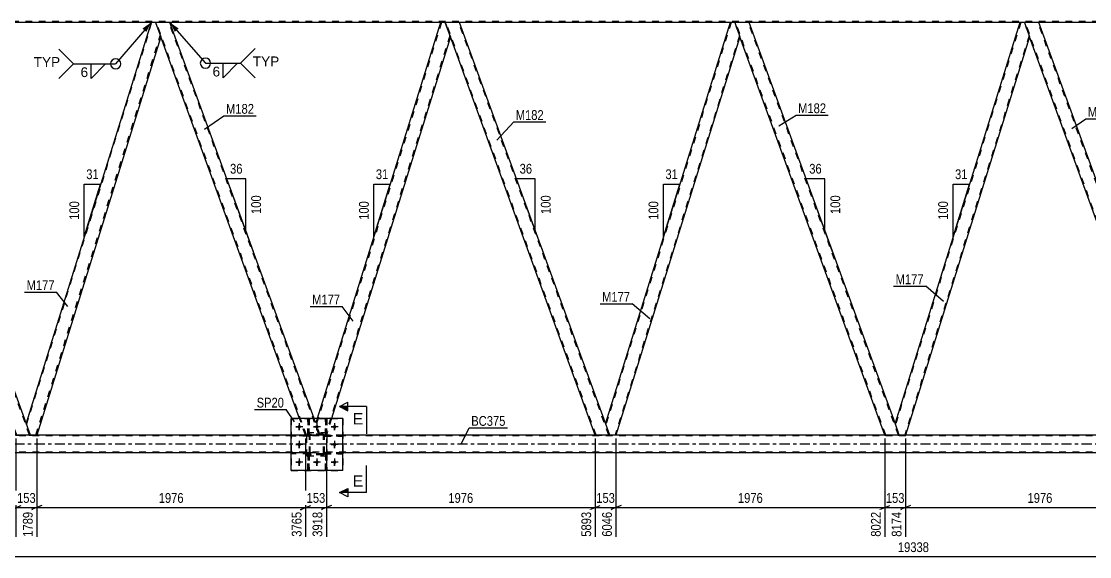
# Model space of a CAD drawing. Header units: millimetres. Extents: x 0 to 841, y 0 to 594.
# Drawn here: x 162.5 to 476.6, y 278.6 to 435.9 of the extents above; entities that cross this region are included whole.
import ezdxf

# ---------------------------------------------------------------- set-up
doc = ezdxf.new("R2010")
doc.units = ezdxf.units.MM
doc.linetypes.add('DXK_LINE_DOT2', pattern=[3.9198, 1.9599, -1.9599])
doc.linetypes.add('DXK_LINE_DOT3', pattern=[5.9187, 2.979, -0.9799, 0.9799, -0.9799])
doc.styles.add('Arial', font='ARIAL.TTF', dxfattribs={"height": 0.2})
doc.styles.add('Arial Narrow', font='ARIALN.TTF', dxfattribs={"height": 0.2})

# ---------------------------------------------------------------- blocks, each defined once
blk = doc.blocks.new('Part-318887959-4116 - 3653')
at = {"color": 7, "linetype": 'DXK_LINE_DOT2'}
for p, q in [((246.79, 314.29), (246.79, 319.13)), ((246.79, 319.13), (247.11, 319.13)), ((247.11, 319.13), (247.11, 314.29)), ((246.79, 314.89), (247.11, 314.89)), ((247.11, 314.29), (246.79, 314.29))]:
    blk.add_line(p, q, dxfattribs=at)
blk = doc.blocks.new('Part-318887959-4033 - 3653')
at = {"color": 7, "linetype": 'DXK_LINE_DOT2'}
for p, q in [((247.23, 314.05), (247.27, 314.24)), ((247.27, 314.24), (247.23, 314.05)), ((247.23, 309.01), (247.23, 314.05)), ((247.47, 314.05), (247.49, 314.15)), ((247.47, 309.01), (247.47, 314.05)), ((247.49, 314.15), (247.54, 314.22)), ((247.53, 314.5), (247.71, 314.53)), ((247.71, 314.53), (247.53, 314.5)), ((247.54, 314.22), (247.62, 314.28)), ((247.62, 314.28), (247.71, 314.29)), ((251.15, 314.53), (247.71, 314.53)), ((247.71, 314.29), (251.15, 314.29)), ((251.15, 314.53), (251.34, 314.5)), ((251.34, 314.5), (251.15, 314.53)), ((251.15, 314.29), (251.24, 314.28)), ((251.24, 314.28), (251.32, 314.22)), ((251.32, 314.22), (251.37, 314.15)), ((251.37, 314.15), (251.39, 314.05)), ((251.39, 309.01), (251.39, 314.05)), ((251.59, 314.24), (251.63, 314.05)), ((251.63, 314.05), (251.59, 314.24)), ((251.63, 309.01), (251.63, 314.05)), ((247.27, 308.83), (247.23, 309.01)), ((247.23, 309.01), (247.27, 308.83)), ((247.49, 308.92), (247.47, 309.01)), ((247.54, 308.84), (247.49, 308.92)), ((247.71, 308.53), (247.53, 308.57)), ((247.53, 308.57), (247.71, 308.53)), ((247.62, 308.79), (247.54, 308.84)), ((247.71, 308.77), (247.62, 308.79)), ((251.15, 308.77), (247.71, 308.77)), ((251.15, 308.53), (247.71, 308.53)), ((251.24, 308.79), (251.15, 308.77)), ((251.34, 308.57), (251.15, 308.53)), ((251.15, 308.53), (251.34, 308.57)), ((251.32, 308.84), (251.24, 308.79)), ((251.37, 308.92), (251.32, 308.84)), ((251.39, 309.01), (251.37, 308.92)), ((251.63, 309.01), (251.59, 308.83)), ((251.59, 308.83), (251.63, 309.01))]:
    blk.add_line(p, q, dxfattribs=at)
at = {"color": 7, "linetype": 'DXK_LINE_DOT3'}
blk.add_line((249.43, 311.53), (249.43, 311.53), dxfattribs=at)
at = {"color": 7, "linetype": 'DXK_LINE_DOT2'}
for centre, start, end in [((247.71, 314.05), 112.5, 157.5), ((247.71, 314.05), 112.5, 157.5), ((251.15, 314.05), 22.5, 67.5), ((251.15, 314.05), 22.5, 67.5), ((247.71, 309.01), 202.5, 247.5), ((247.71, 309.01), 202.5, 247.5), ((251.15, 309.01), 292.5, 337.5), ((251.15, 309.01), 292.5, 337.5)]:
    blk.add_arc(centre, 0.48, start, end, dxfattribs=at)
blk = doc.blocks.new('Part-318887959-3774 - 3653')
at = {"color": 2, "linetype": 'Continuous'}
for p, q in [((461.64, 435.53), (457.39, 435.53)), ((504.01, 319.13), (461.64, 435.53)), ((499.75, 319.13), (458.93, 431.28))]:
    blk.add_line(p, q, dxfattribs=at)
at = {"color": 7, "linetype": 'DXK_LINE_DOT2'}
for p, q in [((457.39, 435.53), (458.93, 431.28)), ((501.76, 314.31), (457.64, 435.53)), ((505.51, 314.31), (461.39, 435.53)), ((501.51, 314.31), (499.75, 319.13)), ((505.76, 314.31), (504.01, 319.13)), ((505.76, 314.31), (501.51, 314.31))]:
    blk.add_line(p, q, dxfattribs=at)
blk = doc.blocks.new('Part-318887959-3779 - 3653')
at = {"color": 2, "linetype": 'Continuous'}
for p, q in [((456.07, 435.53), (419.37, 317.78)), ((457.39, 435.53), (456.07, 435.53)), ((457.39, 435.53), (458.93, 431.28)), ((458.93, 431.28), (422.47, 314.31)), ((420.63, 314.31), (419.37, 317.78))]:
    blk.add_line(p, q, dxfattribs=at)
at = {"color": 7, "linetype": 'DXK_LINE_DOT2'}
for p, q in [((456.32, 435.53), (419.5, 317.41)), ((458.8, 431.66), (422.22, 314.31)), ((422.47, 314.31), (420.63, 314.31))]:
    blk.add_line(p, q, dxfattribs=at)
blk = doc.blocks.new('Bolt-318887959-3864 - 3653')
at = {"color": 1, "linetype": 'Continuous'}
for p, q in [((244.23, 317.77), (244.23, 317.08)), ((249.43, 317.77), (249.43, 317.08)), ((254.63, 317.77), (254.63, 317.08)), ((243.19, 316.73), (243.88, 316.73)), ((244.23, 315.69), (244.23, 316.39)), ((245.27, 316.73), (244.58, 316.73)), ((248.39, 316.73), (249.08, 316.73)), ((249.43, 315.69), (249.43, 316.39)), ((250.47, 316.73), (249.78, 316.73)), ((253.59, 316.73), (254.28, 316.73)), ((254.63, 315.69), (254.63, 316.39)), ((255.67, 316.73), (254.98, 316.73)), ((243.19, 311.53), (243.88, 311.53)), ((244.23, 312.57), (244.23, 311.88)), ((244.23, 310.49), (244.23, 311.19)), ((245.27, 311.53), (244.58, 311.53)), ((253.59, 311.53), (254.28, 311.53)), ((254.63, 312.57), (254.63, 311.88)), ((254.63, 310.49), (254.63, 311.19)), ((255.67, 311.53), (254.98, 311.53)), ((243.19, 306.33), (243.88, 306.33)), ((244.23, 307.37), (244.23, 306.68)), ((244.23, 305.29), (244.23, 305.99)), ((245.27, 306.33), (244.58, 306.33)), ((248.39, 306.33), (249.08, 306.33)), ((249.43, 307.37), (249.43, 306.68)), ((249.43, 305.29), (249.43, 305.99)), ((250.47, 306.33), (249.78, 306.33)), ((253.59, 306.33), (254.28, 306.33)), ((254.63, 307.37), (254.63, 306.68)), ((254.63, 305.29), (254.63, 305.99)), ((255.67, 306.33), (254.98, 306.33))]:
    blk.add_line(p, q, dxfattribs=at)
blk = doc.blocks.new('Part-318887959-3863 - 3653')
at = {"color": 2, "linetype": 'Continuous'}
for p, q in [((370.93, 435.53), (334.23, 317.78)), ((372.25, 435.53), (370.93, 435.53)), ((372.25, 435.53), (373.8, 431.28)), ((373.8, 431.28), (337.34, 314.31)), ((335.5, 314.31), (334.23, 317.78))]:
    blk.add_line(p, q, dxfattribs=at)
at = {"color": 7, "linetype": 'DXK_LINE_DOT2'}
for p, q in [((371.19, 435.53), (334.37, 317.41)), ((373.66, 431.66), (337.09, 314.31)), ((337.34, 314.31), (335.5, 314.31))]:
    blk.add_line(p, q, dxfattribs=at)
blk = doc.blocks.new('Part-318887959-3875 - 3653')
at = {"color": 2, "linetype": 'Continuous'}
for p, q in [((291.37, 435.53), (287.12, 435.53)), ((334.23, 317.78), (291.37, 435.53)), ((331.24, 314.31), (288.66, 431.28))]:
    blk.add_line(p, q, dxfattribs=at)
at = {"color": 7, "linetype": 'DXK_LINE_DOT2'}
for p, q in [((287.12, 435.53), (288.66, 431.28)), ((331.49, 314.31), (287.37, 435.53)), ((335.24, 314.31), (291.12, 435.53)), ((335.5, 314.31), (334.23, 317.78)), ((331.24, 314.31), (335.5, 314.31))]:
    blk.add_line(p, q, dxfattribs=at)
blk = doc.blocks.new('Part-318887959-3915 - 3653')
at = {"color": 7, "linetype": 'DXK_LINE_DOT2'}
for p, q in [((252.43, 314.93), (246.43, 314.93)), ((246.43, 308.13), (246.43, 314.93)), ((252.43, 308.13), (252.43, 314.93)), ((252.43, 308.13), (246.43, 308.13))]:
    blk.add_line(p, q, dxfattribs=at)
blk = doc.blocks.new('Part-318887959-3927 - 3653')
at = {"color": 2, "linetype": 'Continuous'}
for p, q in [((257.03, 319.13), (241.83, 319.13)), ((241.83, 303.93), (241.83, 319.13)), ((257.03, 303.93), (257.03, 319.13)), ((257.03, 303.93), (241.83, 303.93))]:
    blk.add_line(p, q, dxfattribs=at)
blk = doc.blocks.new('Part-318887959-3931 - 3653')
at = {"color": 7, "linetype": 'DXK_LINE_DOT2'}
for p, q in [((252.3, 308.77), (251.98, 308.77)), ((251.98, 308.77), (251.99, 303.93)), ((251.98, 308.17), (252.3, 308.17)), ((252.31, 303.93), (252.3, 308.77)), ((251.99, 303.93), (252.31, 303.93))]:
    blk.add_line(p, q, dxfattribs=at)
blk = doc.blocks.new('Part-318887959-3943 - 3653')
at = {"color": 7, "linetype": 'DXK_LINE_DOT2'}
for p, q in [((246.79, 303.93), (246.79, 308.77)), ((246.79, 308.77), (247.11, 308.77)), ((246.79, 308.17), (247.11, 308.17)), ((247.11, 308.77), (247.11, 303.93)), ((247.11, 303.93), (246.79, 303.93))]:
    blk.add_line(p, q, dxfattribs=at)
blk = doc.blocks.new('Part-318887959-3978 - 3653')
at = {"color": 2, "linetype": 'Continuous'}
for p, q in [((376.51, 435.53), (372.25, 435.53)), ((419.37, 317.78), (376.51, 435.53)), ((416.37, 314.31), (373.8, 431.28))]:
    blk.add_line(p, q, dxfattribs=at)
at = {"color": 7, "linetype": 'DXK_LINE_DOT2'}
for p, q in [((372.25, 435.53), (373.8, 431.28)), ((416.63, 314.31), (372.51, 435.53)), ((420.37, 314.31), (376.25, 435.53)), ((420.63, 314.31), (419.37, 317.78)), ((416.37, 314.31), (420.63, 314.31))]:
    blk.add_line(p, q, dxfattribs=at)
blk = doc.blocks.new('Part-318887959-3983 - 3653')
at = {"color": 2, "linetype": 'Continuous'}
for p, q in [((200.67, 435.53), (163.96, 317.78)), ((201.98, 435.53), (200.67, 435.53)), ((201.98, 435.53), (203.53, 431.28)), ((203.53, 431.28), (167.07, 314.31)), ((165.23, 314.31), (163.96, 317.78))]:
    blk.add_line(p, q, dxfattribs=at)
at = {"color": 7, "linetype": 'DXK_LINE_DOT2'}
for p, q in [((164.1, 317.41), (200.92, 435.53)), ((166.82, 314.31), (203.4, 431.66)), ((165.23, 314.31), (167.07, 314.31))]:
    blk.add_line(p, q, dxfattribs=at)
blk = doc.blocks.new('Part-318887959-3988 - 3653')
at = {"color": 2, "linetype": 'Continuous'}
for p, q in [((206.24, 435.53), (201.98, 435.53)), ((248.61, 319.13), (206.24, 435.53)), ((244.35, 319.13), (203.53, 431.28))]:
    blk.add_line(p, q, dxfattribs=at)
at = {"color": 7, "linetype": 'DXK_LINE_DOT2'}
for p, q in [((201.98, 435.53), (203.53, 431.28)), ((246.36, 314.31), (202.24, 435.53)), ((250.11, 314.31), (205.98, 435.53)), ((246.1, 314.31), (244.35, 319.13)), ((250.36, 314.31), (248.61, 319.13)), ((250.36, 314.31), (246.1, 314.31))]:
    blk.add_line(p, q, dxfattribs=at)
blk = doc.blocks.new('Part-318887959-3993 - 3653')
at = {"color": 7, "linetype": 'DXK_LINE_DOT2'}
for p, q in [((286.05, 435.53), (249.23, 317.41)), ((288.53, 431.66), (251.95, 314.31)), ((249.52, 319.13), (249.1, 317.78)), ((250.36, 314.31), (249.1, 317.78)), ((253.71, 319.13), (252.21, 314.31)), ((252.21, 314.31), (250.36, 314.31))]:
    blk.add_line(p, q, dxfattribs=at)
at = {"color": 2, "linetype": 'Continuous'}
for p, q in [((285.8, 435.53), (249.52, 319.13)), ((287.12, 435.53), (285.8, 435.53)), ((288.66, 431.28), (287.12, 435.53)), ((288.66, 431.28), (253.71, 319.13))]:
    blk.add_line(p, q, dxfattribs=at)
blk = doc.blocks.new('Part-318887959-3994 - 3653')
at = {"color": 7, "linetype": 'DXK_LINE_DOT2'}
for p, q in [((252.43, 314.93), (246.43, 314.93)), ((246.43, 308.13), (246.43, 314.93)), ((252.43, 308.13), (252.43, 314.93)), ((252.43, 308.13), (246.43, 308.13))]:
    blk.add_line(p, q, dxfattribs=at)
blk = doc.blocks.new('Part-318887959-3995 - 3653')
at = {"color": 7, "linetype": 'DXK_LINE_DOT2'}
for p, q in [((247.23, 314.05), (247.27, 314.24)), ((247.27, 314.24), (247.23, 314.05)), ((247.23, 309.01), (247.23, 314.05)), ((247.47, 314.05), (247.49, 314.15)), ((247.47, 309.01), (247.47, 314.05)), ((247.49, 314.15), (247.54, 314.22)), ((247.53, 314.5), (247.71, 314.53)), ((247.71, 314.53), (247.53, 314.5)), ((247.54, 314.22), (247.62, 314.28)), ((247.62, 314.28), (247.71, 314.29)), ((251.15, 314.53), (247.71, 314.53)), ((247.71, 314.29), (251.15, 314.29)), ((251.15, 314.53), (251.34, 314.5)), ((251.34, 314.5), (251.15, 314.53)), ((251.15, 314.29), (251.24, 314.28)), ((251.24, 314.28), (251.32, 314.22)), ((251.32, 314.22), (251.37, 314.15)), ((251.37, 314.15), (251.39, 314.05)), ((251.39, 309.01), (251.39, 314.05)), ((251.59, 314.24), (251.63, 314.05)), ((251.63, 314.05), (251.59, 314.24)), ((251.63, 309.01), (251.63, 314.05)), ((247.27, 308.83), (247.23, 309.01)), ((247.23, 309.01), (247.27, 308.83)), ((247.49, 308.92), (247.47, 309.01)), ((247.54, 308.84), (247.49, 308.92)), ((247.71, 308.53), (247.53, 308.57)), ((247.53, 308.57), (247.71, 308.53)), ((247.62, 308.79), (247.54, 308.84)), ((247.71, 308.77), (247.62, 308.79)), ((251.15, 308.77), (247.71, 308.77)), ((251.15, 308.53), (247.71, 308.53)), ((251.24, 308.79), (251.15, 308.77)), ((251.34, 308.57), (251.15, 308.53)), ((251.15, 308.53), (251.34, 308.57)), ((251.32, 308.84), (251.24, 308.79)), ((251.37, 308.92), (251.32, 308.84)), ((251.39, 309.01), (251.37, 308.92)), ((251.63, 309.01), (251.59, 308.83)), ((251.59, 308.83), (251.63, 309.01))]:
    blk.add_line(p, q, dxfattribs=at)
at = {"color": 7, "linetype": 'DXK_LINE_DOT3'}
blk.add_line((249.43, 311.53), (249.43, 311.53), dxfattribs=at)
at = {"color": 7, "linetype": 'DXK_LINE_DOT2'}
for centre, start, end in [((247.71, 314.05), 112.5, 157.5), ((247.71, 314.05), 112.5, 157.5), ((251.15, 314.05), 22.5, 67.5), ((251.15, 314.05), 22.5, 67.5), ((247.71, 309.01), 202.5, 247.5), ((247.71, 309.01), 202.5, 247.5), ((251.15, 309.01), 292.5, 337.5), ((251.15, 309.01), 292.5, 337.5)]:
    blk.add_arc(centre, 0.48, start, end, dxfattribs=at)
blk = doc.blocks.new('Part-318887959-3996 - 3653')
at = {"color": 7, "linetype": 'DXK_LINE_DOT2'}
for p, q in [((241.83, 319.13), (257.03, 319.13)), ((241.83, 319.13), (241.83, 303.93)), ((257.03, 319.13), (257.03, 303.93)), ((241.83, 303.93), (257.03, 303.93))]:
    blk.add_line(p, q, dxfattribs=at)
blk = doc.blocks.new('Part-318887959-4007 - 3653')
at = {"color": 2, "linetype": 'Continuous'}
for p, q in [((160.97, 314.31), (116.85, 435.53)), ((116.85, 435.53), (121.11, 435.53)), ((163.96, 317.78), (121.11, 435.53))]:
    blk.add_line(p, q, dxfattribs=at)
at = {"color": 7, "linetype": 'DXK_LINE_DOT2'}
for p, q in [((161.23, 314.31), (117.1, 435.53)), ((164.97, 314.31), (120.85, 435.53)), ((165.23, 314.31), (163.96, 317.78)), ((160.97, 314.31), (165.23, 314.31))]:
    blk.add_line(p, q, dxfattribs=at)
blk = doc.blocks.new('Part-318887959-4024 - 3653')
at = {"color": 2, "linetype": 'Continuous'}
for p, q in [((241.83, 314.31), (107.25, 314.31)), ((497.05, 314.31), (257.03, 314.31)), ((241.83, 309.03), (107.25, 309.03)), ((497.05, 309.03), (257.03, 309.03))]:
    blk.add_line(p, q, dxfattribs=at)
at = {"color": 7, "linetype": 'DXK_LINE_DOT2'}
for p, q in [((783.19, 314.07), (107.25, 314.07)), ((257.03, 314.31), (241.83, 314.31)), ((783.19, 309.27), (107.25, 309.27)), ((257.03, 309.03), (241.83, 309.03))]:
    blk.add_line(p, q, dxfattribs=at)
at = {"color": 7, "linetype": 'DXK_LINE_DOT3'}
blk.add_line((107.25, 311.67), (783.19, 311.67), dxfattribs=at)
blk = doc.blocks.new('Part-318887959-4043 - 3653')
at = {"color": 7, "linetype": 'DXK_LINE_DOT2'}
for p, q in [((251.99, 314.29), (251.99, 319.13)), ((251.99, 319.13), (252.31, 319.13)), ((252.31, 319.13), (252.31, 314.29)), ((251.99, 314.89), (252.31, 314.89)), ((252.31, 314.29), (251.99, 314.29))]:
    blk.add_line(p, q, dxfattribs=at)
blk = doc.blocks.new('Part-318887959-4051 - 3653')
at = {"color": 7, "linetype": 'DXK_LINE_DOT2'}
for p, q in [((247.23, 309.09), (241.83, 309.09)), ((241.83, 309.09), (241.83, 308.77)), ((247.23, 308.77), (241.83, 308.77)), ((246.63, 308.77), (246.63, 309.09)), ((247.23, 308.77), (247.23, 309.09))]:
    blk.add_line(p, q, dxfattribs=at)
blk = doc.blocks.new('Part-318887959-4119 - 3653')
at = {"color": 7, "linetype": 'DXK_LINE_DOT2'}
for p, q in [((257.03, 309.09), (251.63, 309.09)), ((251.63, 309.09), (251.63, 308.77)), ((251.63, 308.77), (257.03, 308.77)), ((252.23, 308.77), (252.23, 309.09)), ((257.03, 308.77), (257.03, 309.09))]:
    blk.add_line(p, q, dxfattribs=at)
blk = doc.blocks.new('Part-318887959-4054 - 3653')
at = {"color": 7, "linetype": 'DXK_LINE_DOT2'}
for p, q in [((247.23, 314.29), (241.83, 314.29)), ((241.83, 314.29), (241.83, 313.97)), ((246.63, 313.97), (246.63, 314.29)), ((247.23, 313.97), (247.23, 314.29)), ((247.23, 313.97), (241.83, 313.97))]:
    blk.add_line(p, q, dxfattribs=at)
blk = doc.blocks.new('Part-318887959-4163 - 3653')
at = {"color": 7, "linetype": 'DXK_LINE_DOT2'}
for p, q in [((247.11, 308.77), (246.79, 308.77)), ((246.79, 308.77), (246.79, 303.93)), ((246.79, 308.17), (247.11, 308.17)), ((247.11, 303.93), (247.11, 308.77)), ((246.79, 303.93), (247.11, 303.93))]:
    blk.add_line(p, q, dxfattribs=at)
blk = doc.blocks.new('Part-318887959-4072 - 3653')
at = {"color": 7, "linetype": 'DXK_LINE_DOT2'}
for p, q in [((251.63, 313.97), (251.63, 314.29)), ((251.63, 314.29), (257.03, 314.29)), ((252.23, 313.97), (252.23, 314.29)), ((257.03, 314.29), (257.03, 313.97)), ((257.03, 313.97), (251.63, 313.97))]:
    blk.add_line(p, q, dxfattribs=at)
blk = doc.blocks.new('Part-318887959-4079 - 3653')
at = {"color": 7, "linetype": 'DXK_LINE_DOT2'}
for p, q in [((251.99, 303.93), (251.98, 308.77)), ((251.98, 308.77), (252.3, 308.77)), ((251.98, 308.17), (252.3, 308.17)), ((252.3, 308.77), (252.31, 303.93)), ((252.31, 303.93), (251.99, 303.93))]:
    blk.add_line(p, q, dxfattribs=at)
blk = doc.blocks.new('Bolt-318887959-4082 - 3653')
at = {"linetype": 'Continuous'}
for points in [[(244.75, 316.73, -1), (243.71, 316.73, -1)], [(249.95, 316.73, -1), (248.91, 316.73, -1)], [(255.15, 316.73, -1), (254.11, 316.73, -1)], [(244.75, 311.53, -1), (243.71, 311.53, -1)], [(255.15, 311.53, -1), (254.11, 311.53, -1)], [(244.75, 306.33, -1), (243.71, 306.33, -1)], [(249.95, 306.33, -1), (248.91, 306.33, -1)], [(255.15, 306.33, -1), (254.11, 306.33, -1)]]:
    blk.add_hatch(color=1, dxfattribs=at).paths.add_polyline_path(points)
at = {"color": 1, "linetype": 'Continuous'}
for p, q in [((244.23, 317.77), (244.23, 315.69)), ((249.43, 317.77), (249.43, 315.69)), ((254.63, 317.77), (254.63, 315.69)), ((245.27, 316.73), (243.19, 316.73)), ((250.47, 316.73), (248.39, 316.73)), ((255.67, 316.73), (253.59, 316.73)), ((245.27, 311.53), (243.19, 311.53)), ((244.23, 312.57), (244.23, 310.49)), ((255.67, 311.53), (253.59, 311.53)), ((254.63, 312.57), (254.63, 310.49)), ((245.27, 306.33), (243.19, 306.33)), ((244.23, 307.37), (244.23, 305.29)), ((250.47, 306.33), (248.39, 306.33)), ((249.43, 307.37), (249.43, 305.29)), ((255.67, 306.33), (253.59, 306.33)), ((254.63, 307.37), (254.63, 305.29))]:
    blk.add_line(p, q, dxfattribs=at)
blk = doc.blocks.new('Part-318887959-4097 - 3653')
at = {"color": 7, "linetype": 'DXK_LINE_DOT2'}
for p, q in [((608.66, 435.85), (107.25, 435.85)), ((206.24, 435.53), (200.67, 435.53)), ((291.37, 435.53), (285.8, 435.53)), ((376.51, 435.53), (370.93, 435.53)), ((461.64, 435.53), (456.07, 435.53))]:
    blk.add_line(p, q, dxfattribs=at)
at = {"color": 2, "linetype": 'Continuous'}
for p, q in [((200.67, 435.53), (121.11, 435.53)), ((285.8, 435.53), (206.24, 435.53)), ((370.93, 435.53), (291.37, 435.53)), ((456.07, 435.53), (376.51, 435.53)), ((541.2, 435.53), (461.64, 435.53))]:
    blk.add_line(p, q, dxfattribs=at)
blk = doc.blocks.new('Part-318887959-4122 - 3653')
at = {"color": 7, "linetype": 'DXK_LINE_DOT2'}
for p, q in [((257.03, 314.29), (251.63, 314.29)), ((251.63, 314.29), (251.63, 313.97)), ((252.23, 313.97), (252.23, 314.29)), ((257.03, 313.97), (257.03, 314.29)), ((251.63, 313.97), (257.03, 313.97))]:
    blk.add_line(p, q, dxfattribs=at)
blk = doc.blocks.new('Part-318887959-4127 - 3653')
at = {"color": 7, "linetype": 'DXK_LINE_DOT2'}
for p, q in [((251.99, 319.13), (251.99, 314.29)), ((252.31, 319.13), (251.99, 319.13)), ((252.31, 314.29), (252.31, 319.13)), ((251.99, 314.89), (252.31, 314.89)), ((251.99, 314.29), (252.31, 314.29))]:
    blk.add_line(p, q, dxfattribs=at)
blk = doc.blocks.new('Part-318887959-4136 - 3653')
at = {"color": 7, "linetype": 'DXK_LINE_DOT2'}
for p, q in [((246.79, 319.13), (246.79, 314.29)), ((247.11, 319.13), (246.79, 319.13)), ((247.11, 314.29), (247.11, 319.13)), ((246.79, 314.89), (247.11, 314.89)), ((246.79, 314.29), (247.11, 314.29))]:
    blk.add_line(p, q, dxfattribs=at)
blk = doc.blocks.new('Part-318887959-4203 - 3653')
at = {"color": 7, "linetype": 'DXK_LINE_DOT2'}
for p, q in [((247.23, 309.09), (241.83, 309.09)), ((241.83, 308.77), (241.83, 309.09)), ((247.23, 308.77), (241.83, 308.77)), ((246.63, 308.77), (246.63, 309.09)), ((247.23, 309.09), (247.23, 308.77))]:
    blk.add_line(p, q, dxfattribs=at)
blk = doc.blocks.new('Part-318887959-4206 - 3653')
at = {"color": 7, "linetype": 'DXK_LINE_DOT2'}
for p, q in [((247.23, 314.29), (241.83, 314.29)), ((241.83, 313.97), (241.83, 314.29)), ((246.63, 313.97), (246.63, 314.29)), ((247.23, 314.29), (247.23, 313.97)), ((247.23, 313.97), (241.83, 313.97))]:
    blk.add_line(p, q, dxfattribs=at)
blk = doc.blocks.new('Part-318887959-4209 - 3653')
at = {"color": 7, "linetype": 'DXK_LINE_DOT2'}
for p, q in [((251.63, 308.77), (251.63, 309.09)), ((251.63, 309.09), (257.03, 309.09)), ((257.03, 308.77), (251.63, 308.77)), ((252.23, 308.77), (252.23, 309.09)), ((257.03, 309.09), (257.03, 308.77))]:
    blk.add_line(p, q, dxfattribs=at)
blk = doc.blocks.new('StraightDimension-318887959-4491 - 3653')
at = {"color": 7, "linetype": 'Continuous'}
for p, q in [((416.37, 313.31), (416.37, 284.42)), ((422.47, 313.31), (422.47, 284.42)), ((414.87, 292.43), (417.87, 293.63)), ((416.37, 293.03), (422.47, 293.03)), ((423.97, 293.63), (420.97, 292.43))]:
    blk.add_line(p, q, dxfattribs=at)
at = {"color": 0}
blk.add_wipeout([(422.77, 293.78), (422.77, 297.98), (416.08, 297.98), (416.08, 293.78)], dxfattribs=at)
at = {"color": 3, "style": 'Arial Narrow'}
blk.add_text('153', height=2.863, dxfattribs=at).set_placement((416.68, 294.38))
at = {"color": 0, "linetype": 'Continuous'}
blk.add_wipeout([(421.87, 292.33), (417.67, 292.33), (417.67, 283.82), (421.87, 283.82)], dxfattribs=at)
at = {"color": 3, "linetype": 'Continuous', "style": 'Arial Narrow'}
blk.add_text('8174', height=2.863, rotation=90.0002, dxfattribs=at).set_placement((421.27, 284.42))
blk = doc.blocks.new('StraightDimension-318887959-4635 - 3653')
at = {"color": 7, "linetype": 'Continuous'}
for p, q in [((160.97, 313.31), (160.97, 284.42)), ((167.07, 313.31), (167.07, 284.42)), ((159.47, 292.43), (162.47, 293.63)), ((160.97, 293.03), (167.07, 293.03)), ((168.57, 293.63), (165.57, 292.43))]:
    blk.add_line(p, q, dxfattribs=at)
at = {"color": 0}
blk.add_wipeout([(167.36, 293.78), (167.36, 297.98), (160.68, 297.98), (160.68, 293.78)], dxfattribs=at)
at = {"color": 3, "style": 'Arial Narrow'}
blk.add_text('153', height=2.863, dxfattribs=at).set_placement((161.28, 294.38))
at = {"color": 0, "linetype": 'Continuous'}
blk.add_wipeout([(166.47, 292.33), (162.27, 292.33), (162.27, 283.82), (166.47, 283.82)], dxfattribs=at)
at = {"color": 3, "linetype": 'Continuous', "style": 'Arial Narrow'}
blk.add_text('1789', height=2.863, rotation=90.0002, dxfattribs=at).set_placement((165.87, 284.42))
blk = doc.blocks.new('StraightDimension-318887959-4453 - 3653')
at = {"color": 7, "linetype": 'Continuous'}
for p, q in [((331.24, 313.31), (331.24, 284.42)), ((337.34, 313.31), (337.34, 284.42)), ((329.74, 292.43), (332.74, 293.63)), ((331.24, 293.03), (337.34, 293.03)), ((338.84, 293.63), (335.84, 292.43))]:
    blk.add_line(p, q, dxfattribs=at)
at = {"color": 0}
blk.add_wipeout([(337.63, 293.78), (337.63, 297.98), (330.95, 297.98), (330.95, 293.78)], dxfattribs=at)
at = {"color": 3, "style": 'Arial Narrow'}
blk.add_text('153', height=2.863, dxfattribs=at).set_placement((331.55, 294.38))
at = {"color": 0, "linetype": 'Continuous'}
blk.add_wipeout([(336.74, 292.33), (332.54, 292.33), (332.54, 283.82), (336.74, 283.82)], dxfattribs=at)
at = {"color": 3, "linetype": 'Continuous', "style": 'Arial Narrow'}
blk.add_text('6046', height=2.863, rotation=90.0002, dxfattribs=at).set_placement((336.14, 284.42))
blk = doc.blocks.new('AngleDimension-318887959-22143 - 3653')
at = {"color": 7, "linetype": 'Continuous'}
for p, q in [((436.44, 388.01), (441.26, 388.01)), ((436.44, 372.55), (441.26, 388.01)), ((436.44, 372.55), (436.44, 388.01)), ((439.27, 381.63), (441.26, 388.01))]:
    blk.add_line(p, q, dxfattribs=at)
at = {"color": 0}
for points in [[(441.27, 388.91), (441.27, 393.11), (436.42, 393.11), (436.42, 388.91)], [(435.54, 383.62), (431.34, 383.62), (431.34, 376.94), (435.54, 376.94)]]:
    blk.add_wipeout(points, dxfattribs=at)
at = {"color": 3, "style": 'Arial Narrow'}
blk.add_text('31', height=2.863, dxfattribs=at).set_placement((437.02, 389.51))
blk.add_text('100', height=2.863, rotation=90.0002, dxfattribs=at).set_placement((434.94, 377.54))
blk = doc.blocks.new('StraightDimension-318887959-4396 - 3653')
at = {"color": 7, "linetype": 'Continuous'}
for p, q in [((167.07, 313.31), (167.07, 284.42)), ((246.1, 313.31), (246.1, 284.42)), ((168.57, 293.63), (165.57, 292.43)), ((167.07, 293.03), (246.1, 293.03)), ((244.6, 292.43), (247.6, 293.63))]:
    blk.add_line(p, q, dxfattribs=at)
at = {"color": 0}
blk.add_wipeout([(210.84, 293.78), (210.84, 297.98), (202.33, 297.98), (202.33, 293.78)], dxfattribs=at)
at = {"color": 0, "linetype": 'Continuous'}
blk.add_wipeout([(245.5, 292.33), (241.3, 292.33), (241.3, 283.82), (245.5, 283.82)], dxfattribs=at)
at = {"color": 3, "style": 'Arial Narrow'}
blk.add_text('1976', height=2.863, dxfattribs=at).set_placement((202.93, 294.38))
at = {"color": 3, "linetype": 'Continuous', "style": 'Arial Narrow'}
blk.add_text('3765', height=2.863, rotation=90.0002, dxfattribs=at).set_placement((244.9, 284.42))
blk = doc.blocks.new('AngleDimension-318887959-22115 - 3653')
at = {"color": 7, "linetype": 'Continuous'}
for p, q in [((266.17, 388.01), (270.99, 388.01)), ((266.17, 372.55), (270.99, 388.01)), ((266.17, 372.55), (266.17, 388.01)), ((269, 381.63), (270.99, 388.01))]:
    blk.add_line(p, q, dxfattribs=at)
at = {"color": 0}
for points in [[(271.01, 388.91), (271.01, 393.11), (266.15, 393.11), (266.15, 388.91)], [(265.27, 383.62), (261.07, 383.62), (261.07, 376.94), (265.27, 376.94)]]:
    blk.add_wipeout(points, dxfattribs=at)
at = {"color": 3, "style": 'Arial Narrow'}
blk.add_text('31', height=2.863, dxfattribs=at).set_placement((266.75, 389.51))
blk.add_text('100', height=2.863, rotation=90.0002, dxfattribs=at).set_placement((264.67, 377.54))
blk = doc.blocks.new('AngleDimension-318887959-4370 - 3653')
at = {"color": 7, "linetype": 'Continuous'}
for p, q in [((398.76, 389.61), (393.22, 389.61)), ((398.76, 374.39), (393.22, 389.61)), ((398.76, 374.39), (398.76, 389.61)), ((401.03, 368.15), (398.76, 374.39))]:
    blk.add_line(p, q, dxfattribs=at)
at = {"color": 0}
for points in [[(398.42, 390.51), (398.42, 394.71), (393.56, 394.71), (393.56, 390.51)], [(403.86, 385.35), (399.66, 385.35), (399.66, 378.66), (403.86, 378.66)]]:
    blk.add_wipeout(points, dxfattribs=at)
at = {"color": 3, "style": 'Arial Narrow'}
blk.add_text('36', height=2.863, dxfattribs=at).set_placement((394.16, 391.11))
blk.add_text('100', height=2.863, rotation=90.0002, dxfattribs=at).set_placement((403.26, 379.26))
blk = doc.blocks.new('StraightDimension-318887959-4415 - 3653')
at = {"color": 7, "linetype": 'Continuous'}
for p, q in [((246.1, 313.31), (246.1, 284.42)), ((252.21, 313.31), (252.21, 284.42)), ((244.6, 292.43), (247.6, 293.63)), ((246.1, 293.03), (252.21, 293.03)), ((253.71, 293.63), (250.71, 292.43))]:
    blk.add_line(p, q, dxfattribs=at)
at = {"color": 0}
blk.add_wipeout([(252.5, 293.78), (252.5, 297.98), (245.81, 297.98), (245.81, 293.78)], dxfattribs=at)
at = {"color": 3, "style": 'Arial Narrow'}
blk.add_text('153', height=2.863, dxfattribs=at).set_placement((246.41, 294.38))
at = {"color": 0, "linetype": 'Continuous'}
blk.add_wipeout([(251.61, 292.33), (247.41, 292.33), (247.41, 283.82), (251.61, 283.82)], dxfattribs=at)
at = {"color": 3, "linetype": 'Continuous', "style": 'Arial Narrow'}
blk.add_text('3918', height=2.863, rotation=90.0002, dxfattribs=at).set_placement((251.01, 284.42))
blk = doc.blocks.new('StraightDimension-318887959-4434 - 3653')
at = {"color": 7, "linetype": 'Continuous'}
for p, q in [((252.21, 313.31), (252.21, 284.42)), ((331.24, 313.31), (331.24, 284.42)), ((253.71, 293.63), (250.71, 292.43)), ((252.21, 293.03), (331.24, 293.03)), ((329.74, 292.43), (332.74, 293.63))]:
    blk.add_line(p, q, dxfattribs=at)
at = {"color": 0}
blk.add_wipeout([(295.98, 293.78), (295.98, 297.98), (287.47, 297.98), (287.47, 293.78)], dxfattribs=at)
at = {"color": 0, "linetype": 'Continuous'}
blk.add_wipeout([(330.64, 292.33), (326.44, 292.33), (326.44, 283.82), (330.64, 283.82)], dxfattribs=at)
at = {"color": 3, "style": 'Arial Narrow'}
blk.add_text('1976', height=2.863, dxfattribs=at).set_placement((288.07, 294.38))
at = {"color": 3, "linetype": 'Continuous', "style": 'Arial Narrow'}
blk.add_text('5893', height=2.863, rotation=90.0002, dxfattribs=at).set_placement((330.04, 284.42))
blk = doc.blocks.new('StraightDimension-318887959-4472 - 3653')
at = {"color": 7, "linetype": 'Continuous'}
for p, q in [((337.34, 313.31), (337.34, 284.42)), ((416.37, 313.31), (416.37, 284.42)), ((338.84, 293.63), (335.84, 292.43)), ((337.34, 293.03), (416.37, 293.03)), ((414.87, 292.43), (417.87, 293.63))]:
    blk.add_line(p, q, dxfattribs=at)
at = {"color": 0}
blk.add_wipeout([(381.11, 293.78), (381.11, 297.98), (372.6, 297.98), (372.6, 293.78)], dxfattribs=at)
at = {"color": 0, "linetype": 'Continuous'}
blk.add_wipeout([(415.77, 292.33), (411.57, 292.33), (411.57, 283.82), (415.77, 283.82)], dxfattribs=at)
at = {"color": 3, "style": 'Arial Narrow'}
blk.add_text('1976', height=2.863, dxfattribs=at).set_placement((373.2, 294.38))
at = {"color": 3, "linetype": 'Continuous', "style": 'Arial Narrow'}
blk.add_text('8022', height=2.863, rotation=90.0002, dxfattribs=at).set_placement((415.17, 284.42))
blk = doc.blocks.new('StraightDimension-318887959-4510 - 3653')
at = {"color": 7, "linetype": 'Continuous'}
for p, q in [((422.47, 313.31), (422.47, 284.42)), ((501.51, 313.31), (501.51, 282.59)), ((423.97, 293.63), (420.97, 292.43)), ((422.47, 293.03), (501.51, 293.03)), ((500.01, 292.43), (503.01, 293.63))]:
    blk.add_line(p, q, dxfattribs=at)
at = {"color": 0}
blk.add_wipeout([(466.25, 293.78), (466.25, 297.98), (457.73, 297.98), (457.73, 293.78)], dxfattribs=at)
at = {"color": 0, "linetype": 'Continuous'}
blk.add_wipeout([(500.91, 292.33), (496.71, 292.33), (496.71, 281.99), (500.91, 281.99)], dxfattribs=at)
at = {"color": 3, "style": 'Arial Narrow'}
blk.add_text('1976', height=2.863, dxfattribs=at).set_placement((458.33, 294.38))
at = {"color": 3, "linetype": 'Continuous', "style": 'Arial Narrow'}
blk.add_text('10150', height=2.863, rotation=90.0002, dxfattribs=at).set_placement((500.31, 282.59))
blk = doc.blocks.new('StraightDimension-318887959-4667 - 3653')
at = {"color": 7, "linetype": 'Continuous'}
blk.add_line((55.52, 278.57), (794.05, 278.57), dxfattribs=at)
at = {"color": 0}
blk.add_wipeout([(429.96, 279.32), (429.96, 283.52), (419.62, 283.52), (419.62, 279.32)], dxfattribs=at)
at = {"color": 3, "style": 'Arial Narrow'}
blk.add_text('19338', height=2.863, dxfattribs=at).set_placement((420.22, 279.92))
blk = doc.blocks.new('AngleDimension-318887959-5376 - 3653')
at = {"color": 7, "linetype": 'Continuous'}
for p, q in [((313.63, 389.62), (308.09, 389.62)), ((313.63, 374.39), (308.09, 389.62)), ((313.63, 374.39), (313.63, 389.62)), ((315.9, 368.15), (313.63, 374.39))]:
    blk.add_line(p, q, dxfattribs=at)
at = {"color": 0}
for points in [[(313.29, 390.52), (313.29, 394.72), (308.43, 394.72), (308.43, 390.52)], [(318.73, 385.35), (314.53, 385.35), (314.53, 378.66), (318.73, 378.66)]]:
    blk.add_wipeout(points, dxfattribs=at)
at = {"color": 3, "style": 'Arial Narrow'}
blk.add_text('36', height=2.863, dxfattribs=at).set_placement((309.03, 391.12))
blk.add_text('100', height=2.863, rotation=90.0002, dxfattribs=at).set_placement((318.13, 379.26))
blk = doc.blocks.new('AngleDimension-318887959-5390 - 3653')
at = {"color": 7, "linetype": 'Continuous'}
for p, q in [((228.49, 389.62), (222.95, 389.62)), ((228.49, 374.39), (222.95, 389.62)), ((228.49, 374.39), (228.49, 389.62)), ((230.77, 368.15), (228.49, 374.39))]:
    blk.add_line(p, q, dxfattribs=at)
at = {"color": 0}
for points in [[(228.15, 390.52), (228.15, 394.72), (223.3, 394.72), (223.3, 390.52)], [(233.59, 385.35), (229.39, 385.35), (229.39, 378.66), (233.59, 378.66)]]:
    blk.add_wipeout(points, dxfattribs=at)
at = {"color": 3, "style": 'Arial Narrow'}
blk.add_text('36', height=2.863, dxfattribs=at).set_placement((223.9, 391.12))
blk.add_text('100', height=2.863, rotation=90.0002, dxfattribs=at).set_placement((232.99, 379.26))
blk = doc.blocks.new('AngleDimension-318887959-22102 - 3653')
at = {"color": 7, "linetype": 'Continuous'}
for p, q in [((181.03, 388.01), (185.85, 388.01)), ((181.03, 372.55), (185.85, 388.01)), ((181.03, 372.55), (181.03, 388.01)), ((183.86, 381.63), (185.85, 388.01))]:
    blk.add_line(p, q, dxfattribs=at)
at = {"color": 0}
for points in [[(185.87, 388.91), (185.87, 393.11), (181.02, 393.11), (181.02, 388.91)], [(180.13, 383.62), (175.93, 383.62), (175.93, 376.94), (180.13, 376.94)]]:
    blk.add_wipeout(points, dxfattribs=at)
at = {"color": 3, "style": 'Arial Narrow'}
blk.add_text('31', height=2.863, dxfattribs=at).set_placement((181.62, 389.51))
blk.add_text('100', height=2.863, rotation=90.0002, dxfattribs=at).set_placement((179.53, 377.54))
blk = doc.blocks.new('AngleDimension-318887959-22129 - 3653')
at = {"color": 7, "linetype": 'Continuous'}
for p, q in [((351.3, 388.01), (356.12, 388.01)), ((351.3, 372.55), (356.12, 388.01)), ((351.3, 372.55), (351.3, 388.01)), ((354.13, 381.63), (356.12, 388.01))]:
    blk.add_line(p, q, dxfattribs=at)
at = {"color": 0}
for points in [[(356.14, 388.91), (356.14, 393.11), (351.28, 393.11), (351.28, 388.91)], [(350.4, 383.62), (346.2, 383.62), (346.2, 376.94), (350.4, 376.94)]]:
    blk.add_wipeout(points, dxfattribs=at)
at = {"color": 3, "style": 'Arial Narrow'}
blk.add_text('31', height=2.863, dxfattribs=at).set_placement((351.88, 389.51))
blk.add_text('100', height=2.863, rotation=90.0002, dxfattribs=at).set_placement((349.8, 377.54))
blk = doc.blocks.new('WeldMark-318887959-5450 - 3653')
at = {"linetype": 'Continuous'}
blk.add_hatch(color=30, dxfattribs=at).paths.add_polyline_path([(198.14, 433.74), (200.67, 435.53), (199.28, 432.77)])
at = {"color": 30, "linetype": 'Continuous'}
blk.add_line((200.67, 435.53), (190.27, 423.39), dxfattribs=at)
at = {"color": 3, "linetype": 'Continuous'}
for q in [(173.56, 427.68), (173.56, 419.11)]:
    blk.add_line((177.85, 423.39), q, dxfattribs=at)
for start, end in [(90, 270), (270, 90)]:
    blk.add_arc((190.27, 423.39), 1.5, start, end, dxfattribs=at)
at = {"color": 0}
blk.add_wipeout([(182.37, 419.29), (182.37, 422.69), (179.75, 422.69), (179.75, 419.29)], dxfattribs=at)
at = {"color": 30, "linetype": 'Continuous'}
blk.add_line((177.85, 423.39), (190.27, 423.39), dxfattribs=at)
at = {"color": 3, "linetype": 'Continuous'}
for p, q in [((183.03, 423.39), (187.31, 423.39)), ((187.31, 423.39), (183.03, 419.11)), ((183.03, 419.11), (183.03, 423.39))]:
    blk.add_line(p, q, dxfattribs=at)
at = {"color": 3, "style": 'Arial'}
blk.add_text('6', height=2.87, dxfattribs=at).set_placement((179.95, 419.49))
at = {"color": 0, "linetype": 'Continuous'}
blk.add_wipeout([(173.95, 422.49), (173.95, 425.49), (166.17, 425.49), (166.17, 422.49)], dxfattribs=at)
blk.add_wipeout([(173.95, 422.49), (173.95, 425.49), (166.17, 425.49), (166.17, 422.49)], dxfattribs=at)
at = {"color": 3, "linetype": 'Continuous', "style": 'Arial'}
blk.add_text('TYP', height=2.865, dxfattribs=at).set_placement((166.17, 422.49))
blk = doc.blocks.new('Mark-318887959-3770 - 3653')
at = {"color": 0}
blk.add_wipeout([(484.3, 407.81), (484.3, 410.81), (476.07, 410.81), (476.07, 407.81)], dxfattribs=at)
blk.add_wipeout([(484.3, 407.81), (484.3, 410.81), (476.07, 410.81), (476.07, 407.81)], dxfattribs=at)
at = {"color": 30, "linetype": 'Continuous'}
for p, q in [((471.35, 404.39), (475.47, 407.21)), ((475.47, 407.21), (484.9, 407.21))]:
    blk.add_line(p, q, dxfattribs=at)
at = {"color": 3, "style": 'Arial Narrow'}
blk.add_text('M182', height=2.863, dxfattribs=at).set_placement((476.07, 407.81))
blk = doc.blocks.new('Mark-318887959-3775 - 3653')
at = {"color": 0}
blk.add_wipeout([(427.79, 358.63), (427.79, 361.63), (419.56, 361.63), (419.56, 358.63)], dxfattribs=at)
blk.add_wipeout([(427.79, 358.63), (427.79, 361.63), (419.56, 361.63), (419.56, 358.63)], dxfattribs=at)
at = {"color": 30, "linetype": 'Continuous'}
for p in [(418.96, 358.03), (433.64, 353.58)]:
    blk.add_line(p, (428.39, 358.03), dxfattribs=at)
at = {"color": 3, "style": 'Arial Narrow'}
blk.add_text('M177', height=2.863, dxfattribs=at).set_placement((419.56, 358.63))
blk = doc.blocks.new('Mark-318887959-3859 - 3653')
at = {"color": 0}
blk.add_wipeout([(341.48, 353.48), (341.48, 356.48), (333.26, 356.48), (333.26, 353.48)], dxfattribs=at)
blk.add_wipeout([(341.48, 353.48), (341.48, 356.48), (333.26, 356.48), (333.26, 353.48)], dxfattribs=at)
at = {"color": 30, "linetype": 'Continuous'}
for p in [(332.66, 352.88), (347.34, 348.43)]:
    blk.add_line(p, (342.08, 352.88), dxfattribs=at)
at = {"color": 3, "style": 'Arial Narrow'}
blk.add_text('M177', height=2.863, dxfattribs=at).set_placement((333.26, 353.48))
blk = doc.blocks.new('Mark-318887959-3871 - 3653')
at = {"color": 0}
blk.add_wipeout([(316.1, 406.9), (316.1, 409.9), (307.88, 409.9), (307.88, 406.9)], dxfattribs=at)
blk.add_wipeout([(316.1, 406.9), (316.1, 409.9), (307.88, 409.9), (307.88, 406.9)], dxfattribs=at)
at = {"color": 30, "linetype": 'Continuous'}
for p, q in [((302.29, 400.96), (307.28, 406.3)), ((307.28, 406.3), (316.7, 406.3))]:
    blk.add_line(p, q, dxfattribs=at)
at = {"color": 3, "style": 'Arial Narrow'}
blk.add_text('M182', height=2.863, dxfattribs=at).set_placement((307.88, 406.9))
blk = doc.blocks.new('Mark-318887959-3923 - 3653')
at = {"color": 0}
blk.add_wipeout([(239.75, 322.39), (239.75, 325.39), (231.71, 325.39), (231.71, 322.39)], dxfattribs=at)
blk.add_wipeout([(239.75, 322.39), (239.75, 325.39), (231.71, 325.39), (231.71, 322.39)], dxfattribs=at)
at = {"color": 30, "linetype": 'Continuous'}
for p in [(231.11, 321.79), (242.88, 318.21)]:
    blk.add_line(p, (240.35, 321.79), dxfattribs=at)
at = {"color": 3, "style": 'Arial Narrow'}
blk.add_text('SP20', height=2.863, dxfattribs=at).set_placement((231.71, 322.39))
blk = doc.blocks.new('SectionMark-318887959-5428 - 3653')
at = {"color": 6, "linetype": 'Continuous'}
for p, q in [((256.03, 322.67), (258.53, 323.92)), ((264.03, 322.67), (256.03, 322.67)), ((264.03, 297.38), (256.03, 297.38)), ((258.53, 296.13), (256.03, 297.38))]:
    blk.add_line(p, q, dxfattribs=at)
at = {"color": 0, "linetype": 'Continuous'}
for points in [[(263.03, 317.42), (263.03, 320.92), (259.92, 320.92), (259.92, 317.42)], [(263.03, 299.13), (263.03, 302.63), (259.92, 302.63), (259.92, 299.13)]]:
    blk.add_wipeout(points, dxfattribs=at)
at = {"linetype": 'Continuous'}
for points in [[(258.53, 322.67), (258.53, 321.42), (256.03, 322.67)], [(258.53, 298.63), (258.53, 297.38), (256.03, 297.38)]]:
    blk.add_hatch(color=6, dxfattribs=at).paths.add_polyline_path(points)
at = {"color": 6, "linetype": 'Continuous'}
for p, q in [((258.53, 321.42), (258.53, 323.92)), ((256.03, 322.67), (258.53, 321.42)), ((264.03, 322.67), (264.03, 314.67)), ((264.03, 297.38), (264.03, 305.38)), ((256.03, 297.38), (258.53, 298.63)), ((258.53, 298.63), (258.53, 296.13))]:
    blk.add_line(p, q, dxfattribs=at)
at = {"color": 3, "linetype": 'Continuous', "style": 'Arial'}
for p in [(259.92, 317.42), (259.92, 299.13)]:
    blk.add_text('E', height=3.34, dxfattribs=at).set_placement(p)
blk = doc.blocks.new('Mark-318887959-3974 - 3653')
at = {"color": 0}
blk.add_wipeout([(399.12, 408.89), (399.12, 411.89), (390.89, 411.89), (390.89, 408.89)], dxfattribs=at)
blk.add_wipeout([(399.12, 408.89), (399.12, 411.89), (390.89, 411.89), (390.89, 408.89)], dxfattribs=at)
at = {"color": 30, "linetype": 'Continuous'}
for p, q in [((385.25, 405.13), (390.29, 408.29)), ((390.29, 408.29), (399.72, 408.29))]:
    blk.add_line(p, q, dxfattribs=at)
at = {"color": 3, "style": 'Arial Narrow'}
blk.add_text('M182', height=2.863, dxfattribs=at).set_placement((390.89, 408.89))
blk = doc.blocks.new('Mark-318887959-3979 - 3653')
at = {"color": 0}
blk.add_wipeout([(172.31, 356.91), (172.31, 359.91), (164.09, 359.91), (164.09, 356.91)], dxfattribs=at)
blk.add_wipeout([(172.31, 356.91), (172.31, 359.91), (164.09, 359.91), (164.09, 356.91)], dxfattribs=at)
at = {"color": 30, "linetype": 'Continuous'}
for p in [(163.49, 356.31), (176.21, 352.12)]:
    blk.add_line(p, (172.91, 356.31), dxfattribs=at)
at = {"color": 3, "style": 'Arial Narrow'}
blk.add_text('M177', height=2.863, dxfattribs=at).set_placement((164.09, 356.91))
blk = doc.blocks.new('Mark-318887959-3984 - 3653')
at = {"color": 0}
blk.add_wipeout([(230.94, 408.72), (230.94, 411.72), (222.71, 411.72), (222.71, 408.72)], dxfattribs=at)
blk.add_wipeout([(230.94, 408.72), (230.94, 411.72), (222.71, 411.72), (222.71, 408.72)], dxfattribs=at)
at = {"color": 30, "linetype": 'Continuous'}
for p, q in [((216.41, 404.19), (222.11, 408.12)), ((222.11, 408.12), (231.54, 408.12))]:
    blk.add_line(p, q, dxfattribs=at)
at = {"color": 3, "style": 'Arial Narrow'}
blk.add_text('M182', height=2.863, dxfattribs=at).set_placement((222.71, 408.72))
blk = doc.blocks.new('Mark-318887959-3989 - 3653')
at = {"color": 0}
blk.add_wipeout([(256.24, 352.66), (256.24, 355.66), (248.02, 355.66), (248.02, 352.66)], dxfattribs=at)
blk.add_wipeout([(256.24, 352.66), (256.24, 355.66), (248.02, 355.66), (248.02, 352.66)], dxfattribs=at)
at = {"color": 30, "linetype": 'Continuous'}
for p in [(247.42, 352.06), (260.05, 347.78)]:
    blk.add_line(p, (256.84, 352.06), dxfattribs=at)
at = {"color": 3, "style": 'Arial Narrow'}
blk.add_text('M177', height=2.863, dxfattribs=at).set_placement((248.02, 352.66))
blk = doc.blocks.new('Mark-318887959-4020 - 3653')
at = {"color": 0}
blk.add_wipeout([(304.85, 317.01), (304.85, 320.01), (294.8, 320.01), (294.8, 317.01)], dxfattribs=at)
blk.add_wipeout([(304.85, 317.01), (304.85, 320.01), (294.8, 320.01), (294.8, 317.01)], dxfattribs=at)
at = {"color": 30, "linetype": 'Continuous'}
for p, q in [((291.96, 311.83), (294.2, 316.41)), ((294.2, 316.41), (305.45, 316.41))]:
    blk.add_line(p, q, dxfattribs=at)
at = {"color": 3, "style": 'Arial Narrow'}
blk.add_text('BC375', height=2.863, dxfattribs=at).set_placement((294.8, 317.01))
blk = doc.blocks.new('WeldMark-318887959-5464 - 3653')
at = {"linetype": 'Continuous'}
blk.add_hatch(color=30, dxfattribs=at).paths.add_polyline_path([(207.64, 432.78), (206.24, 435.53), (208.78, 433.76)])
at = {"color": 30, "linetype": 'Continuous'}
blk.add_line((206.24, 435.53), (216.65, 423.57), dxfattribs=at)
at = {"color": 3, "linetype": 'Continuous'}
for q in [(231.26, 427.86), (231.26, 419.29)]:
    blk.add_line((226.97, 423.57), q, dxfattribs=at)
blk.add_arc((216.65, 423.57), 1.5, 90, 270, dxfattribs=at)
at = {"color": 0}
blk.add_wipeout([(221.17, 419.47), (221.17, 422.87), (218.55, 422.87), (218.55, 419.47)], dxfattribs=at)
at = {"color": 30, "linetype": 'Continuous'}
blk.add_line((216.65, 423.57), (226.97, 423.57), dxfattribs=at)
at = {"color": 3, "linetype": 'Continuous'}
for p, q in [((221.83, 423.57), (226.12, 423.57)), ((226.12, 423.57), (221.83, 419.29)), ((221.83, 419.29), (221.83, 423.57))]:
    blk.add_line(p, q, dxfattribs=at)
blk.add_arc((216.65, 423.57), 1.5, 270, 90, dxfattribs=at)
at = {"color": 3, "style": 'Arial'}
blk.add_text('6', height=2.87, dxfattribs=at).set_placement((218.75, 419.67))
at = {"color": 0, "linetype": 'Continuous'}
blk.add_wipeout([(238.35, 422.67), (238.35, 425.67), (230.57, 425.67), (230.57, 422.67)], dxfattribs=at)
blk.add_wipeout([(238.35, 422.67), (238.35, 425.67), (230.57, 425.67), (230.57, 422.67)], dxfattribs=at)
at = {"color": 3, "linetype": 'Continuous', "style": 'Arial'}
blk.add_text('TYP', height=2.865, dxfattribs=at).set_placement((230.57, 422.67))

msp = doc.modelspace()

# ---------------------------------------------------------------- block references
for name in ['Part-318887959-4097 - 3653', 'Part-318887959-4007 - 3653', 'Part-318887959-3983 - 3653', 'Part-318887959-3988 - 3653', 'Part-318887959-3993 - 3653', 'Part-318887959-3875 - 3653', 'Part-318887959-3863 - 3653', 'Part-318887959-3978 - 3653', 'Part-318887959-3779 - 3653', 'Part-318887959-3774 - 3653', 'Part-318887959-3927 - 3653', 'Part-318887959-3996 - 3653', 'Bolt-318887959-3864 - 3653', 'Bolt-318887959-4082 - 3653', 'Part-318887959-4116 - 3653', 'Part-318887959-4136 - 3653', 'Part-318887959-4043 - 3653', 'Part-318887959-4127 - 3653', 'Part-318887959-4024 - 3653', 'Part-318887959-4054 - 3653', 'Part-318887959-4206 - 3653', 'Part-318887959-3915 - 3653', 'Part-318887959-3994 - 3653', 'Part-318887959-4033 - 3653', 'Part-318887959-3995 - 3653', 'Part-318887959-4072 - 3653', 'Part-318887959-4122 - 3653', 'Part-318887959-4051 - 3653', 'Part-318887959-4203 - 3653', 'Part-318887959-3943 - 3653', 'Part-318887959-4163 - 3653', 'Part-318887959-4119 - 3653', 'Part-318887959-4209 - 3653', 'Part-318887959-3931 - 3653', 'Part-318887959-4079 - 3653']:
    msp.add_blockref(name, (0, 0))

# ---------------------------------------------------------------- next in the draw order: block references
for name in ['AngleDimension-318887959-22115 - 3653', 'AngleDimension-318887959-4370 - 3653', 'AngleDimension-318887959-22143 - 3653', 'StraightDimension-318887959-4635 - 3653', 'StraightDimension-318887959-4453 - 3653', 'StraightDimension-318887959-4491 - 3653']:
    msp.add_blockref(name, (0, 0))

# ---------------------------------------------------------------- next in the draw order: block references
for name in ['StraightDimension-318887959-4396 - 3653', 'StraightDimension-318887959-4472 - 3653', 'StraightDimension-318887959-4510 - 3653']:
    msp.add_blockref(name, (0, 0))

# ---------------------------------------------------------------- next in the draw order: block references
msp.add_blockref('StraightDimension-318887959-4415 - 3653', (0, 0))

# ---------------------------------------------------------------- next in the draw order: block references
msp.add_blockref('StraightDimension-318887959-4434 - 3653', (0, 0))

# ---------------------------------------------------------------- next in the draw order: block references
msp.add_blockref('StraightDimension-318887959-4667 - 3653', (0, 0))

# ---------------------------------------------------------------- next in the draw order: block references
for name in ['WeldMark-318887959-5450 - 3653', 'WeldMark-318887959-5464 - 3653', 'Mark-318887959-3984 - 3653', 'Mark-318887959-3974 - 3653', 'Mark-318887959-3871 - 3653', 'Mark-318887959-3770 - 3653', 'AngleDimension-318887959-22102 - 3653', 'AngleDimension-318887959-5390 - 3653', 'AngleDimension-318887959-5376 - 3653', 'AngleDimension-318887959-22129 - 3653', 'Mark-318887959-3775 - 3653', 'Mark-318887959-3979 - 3653', 'Mark-318887959-3989 - 3653', 'Mark-318887959-3859 - 3653', 'Mark-318887959-3923 - 3653', 'SectionMark-318887959-5428 - 3653', 'Mark-318887959-4020 - 3653']:
    msp.add_blockref(name, (0, 0))

doc.saveas('drawing.dxf')
